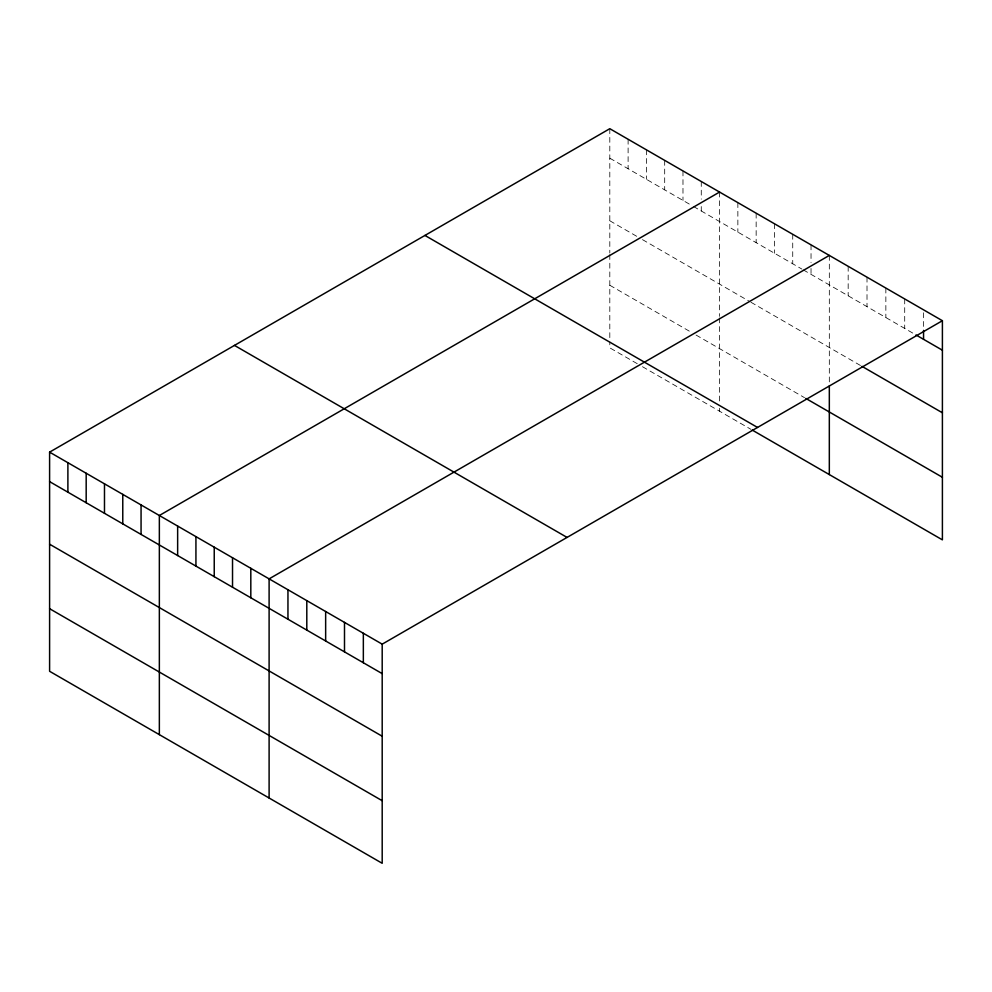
<?xml version="1.0" encoding="UTF-8"?>
<svg xmlns="http://www.w3.org/2000/svg" width="992" height="992" viewBox="0 0 992 992"><rect width="100%" height="100%" fill="white"/><g stroke="black" fill="none" stroke-linecap="round" stroke-linejoin="round"><path stroke-width="0.74" stroke-dasharray="4.96 3.72" d="M609.807 158.187L692.131 205.704M693.433 206.46L801.883 269.068M803.185 269.824L913.508 333.51M609.807 220.77L637.248 236.617M642.481 239.63L749.617 301.481M750.919 302.238L860.734 365.639M609.807 285.262L690.816 332.022M696.049 335.048L804.5 397.656M637.248 363.692L609.807 347.845L609.807 341.88M642.481 366.705L750.919 429.313M923.552 312.79L923.552 330.472M904.704 298.952L904.704 328.439M885.856 288.077L885.856 317.552M867.008 277.19L867.008 306.677M848.172 266.315L848.172 295.79M829.324 255.428L829.324 382.813M811.034 244.875L811.034 262.558M811.034 268.46L811.034 274.35M792.732 234.31L792.732 263.785M774.442 223.746L774.442 253.233M756.152 213.193L756.152 242.668M737.862 202.628L737.862 232.103M719.572 192.064L719.572 316.374M719.572 317.911L719.572 402.268M719.572 408.233L719.572 411.209M701.27 181.499L701.27 199.194M701.27 206.559L701.27 210.986M682.98 170.946L682.98 200.421M664.69 160.382L664.69 189.869M646.4 149.817L646.4 179.304M628.11 139.264L628.11 168.739M609.807 128.7L609.807 253.01M609.807 254.547L609.807 340.392"/><path stroke-width="1.49" d="M49.6 452.141L382.193 644.155L382.193 863.3L49.6 671.286L49.6 452.141L609.807 128.7L942.4 320.714L942.4 539.859L752.234 430.069M719.572 192.064L159.352 515.505L159.352 734.65M829.324 255.428L269.105 578.869L269.105 798.014M382.193 644.155L942.4 320.714M916.013 334.961L942.4 350.201M861.986 366.358L942.4 412.784M805.802 398.412L942.4 477.276M424.948 235.439L757.528 427.453M234.472 345.402L567.052 537.416M49.6 481.616L382.193 673.63M49.6 544.211L382.193 736.225M49.6 608.691L382.193 800.705M923.552 330.472L923.552 339.314M829.324 385.888L829.324 474.573M363.345 633.268L363.345 662.755M344.497 622.393L344.497 651.868M325.649 611.506L325.649 640.993M306.801 600.631L306.801 630.106M287.953 589.744L287.953 619.231M250.815 568.304L250.815 597.792M232.525 557.74L232.525 587.227M214.235 547.187L214.235 576.662M195.932 536.622L195.932 566.11M177.642 526.058L177.642 555.545M141.062 504.94L141.062 534.428M122.772 494.376L122.772 523.863M104.482 483.823L104.482 513.298M86.18 473.258L86.18 502.746M67.89 462.694L67.89 492.181"/></g></svg>
